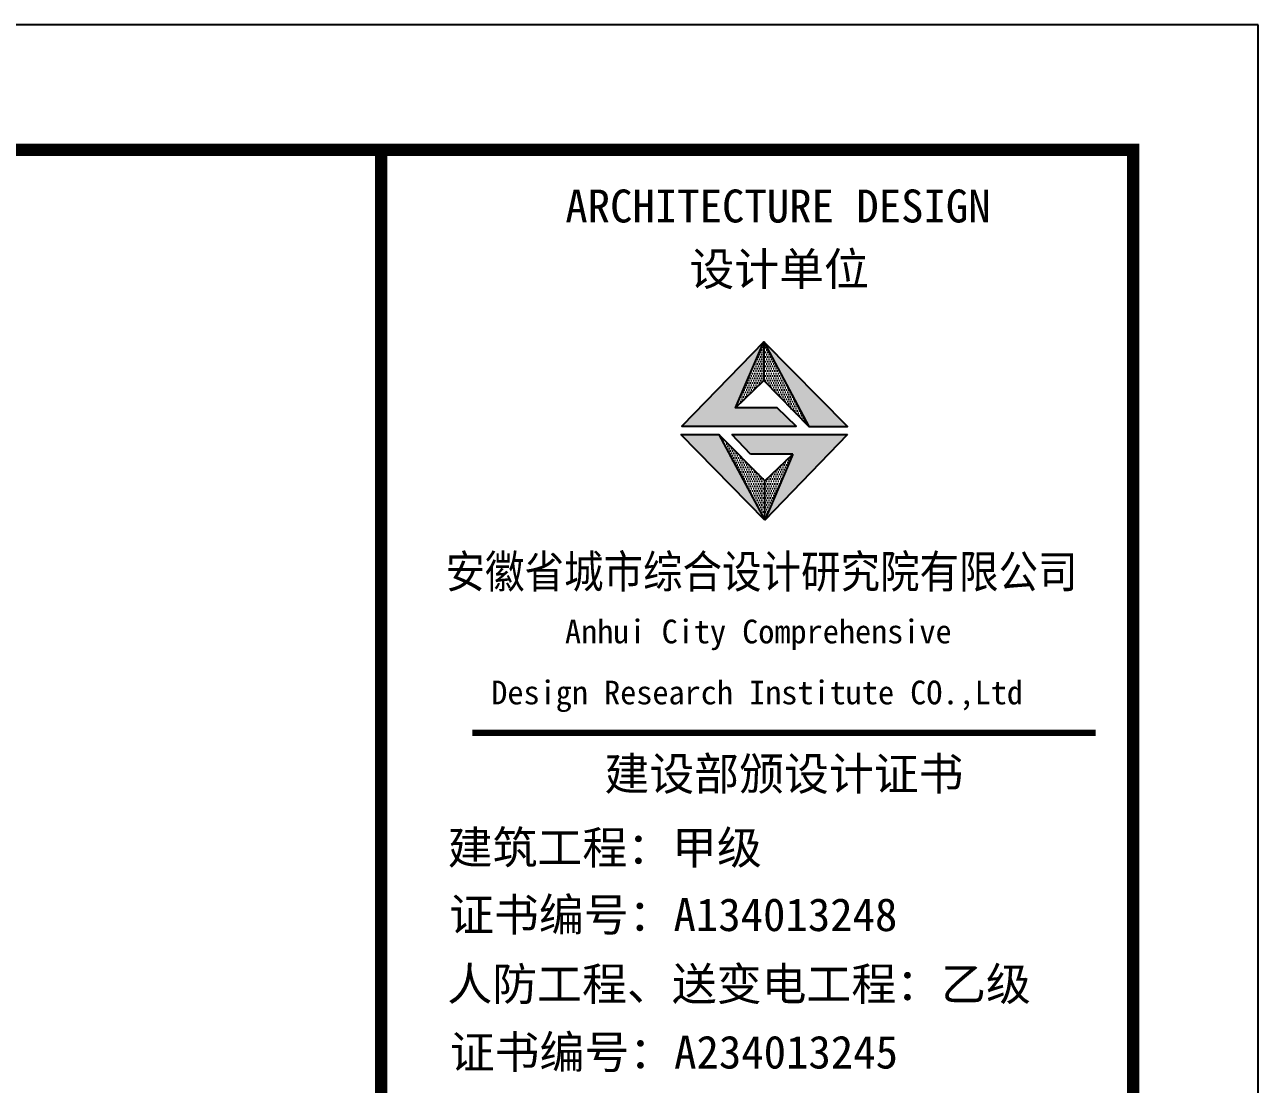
# Model space of a CAD drawing. Extents: x -17471 to 313636, y -71590 to 757901.
# Drawn here: x 303779 to 313636, y 122527 to 130990 of the extents above; entities that cross this region are included whole.
import ezdxf

# ---------------------------------------------------------------- set-up
doc = ezdxf.new("R2010")
doc.units = 0
doc.header["$LTSCALE"] = 1000
doc.header["$MEASUREMENT"] = 0
doc.layers.add('PUB_TITLE', color=4, linetype='Continuous')
doc.layers.add('图框', color=7, linetype='Continuous')
doc.styles.add('黑体', font='simhei.ttf', dxfattribs={"width": 0.6, "height": 4.3})

# ---------------------------------------------------------------- blocks, each defined once
blk = doc.blocks.new('结构图签1')
at = {"layer": '图框'}
for points in [[(336592.2, 56339.9), (336819.8, 56868), (336163.4, 56193.3), (337077.3, 56193.3), (336925.7, 56339.9)], [(337178.4, 56190.5), (337487.8, 56190.5), (336819.8, 56868)], [(336459.4, 56125.4), (336155.9, 56125.4), (336828.7, 55442.1)], [(336564, 56127.5), (336713.3, 55970.9), (337051.3, 55970.9), (336828.7, 55442.1), (337488.3, 56127.5)]]:
    blk.add_hatch(color=1, dxfattribs=at).paths.add_polyline_path(points)
h = blk.add_hatch(dxfattribs=at)
h.set_pattern_fill('DOTS', color=256, scale=300, style=0)
h.set_pattern_definition([(0, (-1942543.029, 917917.793), (9.375, 18.75), [0, -18.75])])
h.paths.add_polyline_path([(336828.7, 55442.1), (336828.7, 55757.1), (336459.4, 56125.4)])
h.paths.add_polyline_path([(337051.3, 55970.9), (336828.7, 55757.1), (336828.7, 55442.1)])
h.paths.add_polyline_path([(336819.8, 56868), (336819.8, 56557.4), (337178.4, 56190.5)])
h.paths.add_polyline_path([(336819.8, 56557.4), (336819.8, 56868), (336592.2, 56339.9)])
for p, q in [((336592.2, 56339.9), (336819.8, 56868)), ((336819.8, 56868), (337178.4, 56190.5)), ((336828.7, 55442.1), (336155.9, 56125.4)), ((336155.9, 56125.4), (336459.4, 56125.4)), ((336828.7, 55442.1), (336155.9, 56125.4)), ((336155.9, 56125.4), (336459.4, 56125.4)), ((336155.9, 56125.4), (336459.4, 56125.4)), ((336828.7, 55757.1), (336459.4, 56125.4)), ((336564, 56127.5), (337488.3, 56127.5)), ((336713.3, 55970.9), (336564, 56127.5)), ((337488.3, 56127.5), (336828.7, 55442.1)), ((337051.3, 55970.9), (336713.3, 55970.9)), ((336828.7, 55757.1), (337051.3, 55970.9)), ((337051.3, 55970.9), (336828.7, 55442.1)), ((336828.7, 55442.1), (336828.7, 55757.1)), ((336828.7, 55442.1), (336828.7, 55757.1)), ((336828.7, 55442.1), (336828.7, 55757.1))]:
    blk.add_line(p, q, dxfattribs=at)
at = {"layer": '图框', "color": 1}
for p, q in [((336828.7, 55442.1), (336155.9, 56125.4)), ((336459.4, 56125.4), (336828.7, 55442.1))]:
    blk.add_line(p, q, dxfattribs=at)
at = {"layer": '图框', "color": 4, "const_width": 98.6}
blk.add_lwpolyline([(333761.4, 58400), (339770.6, 58400), (339770.6, 1000), (333761.4, 1000)], close=True, dxfattribs=at)
at = {"layer": '图框'}
for points in [[(336925.7, 56339.9), (336592.2, 56339.9), (336819.8, 56557.4), (337178.4, 56190.5), (337487.8, 56190.5), (336819.8, 56868), (336163.4, 56193.3), (337077.3, 56193.3), (336925.7, 56339.9)], [(336819.8, 56868), (336819.8, 56557.4)]]:
    blk.add_lwpolyline(points, dxfattribs=at)
at = {"layer": '图框', "color": 4, "const_width": 49.8}
blk.add_lwpolyline([(334490.1, 53744), (339470.1, 53744)], dxfattribs=at)
at = {"layer": '图框', "color": 4, "style": '黑体'}
for s, height, p in [('ARCHITECTURE DESIGN', 262.944, (335233.1, 57820.3)), ('设计单位', 262.94, (336224.4, 57316.7)), ('Anhui City Comprehensive ', 189.24, (335230.5, 54458.5)), (' Design Research Institute CO.,Ltd', 189.24, (334513.1, 53971.5)), ('建设部颁设计证书', 262.94, (335545.6, 53285.4)), (' 建筑工程：甲级', 262.94, (334114.3, 52696.1)), ('证书编号：A134013248', 262.944, (334304.5, 52160.3)), ('人防工程、送变电工程：乙级', 262.944, (334290.7, 51606.6)), ('证书编号：A234013245', 262.944, (334309.3, 51062.4))]:
    blk.add_text(s, height=height, dxfattribs=at).set_placement(p)
at = {"layer": '图框', "color": 4, "style": '黑体', "width": 0.88}
blk.add_text('安徽省城市综合设计研究院有限公司', height=262.944, dxfattribs=at).set_placement((334276.3, 54900.4))

msp = doc.modelspace()

# ---------------------------------------------------------------- linework, layer by layer
at = {"layer": 'PUB_TITLE'}
msp.add_lwpolyline([(187535.9, 71590.1), (313635.9, 71590.1), (313635.9, 130990.1), (187535.9, 130990.1)], close=True, dxfattribs=at)
at = {"layer": 'PUB_TITLE', "const_width": 100}
msp.add_lwpolyline([(190035.9, 72590.1), (312635.9, 72590.1), (312635.9, 129990.1), (190035.9, 129990.1)], close=True, dxfattribs=at)

# ---------------------------------------------------------------- block references
msp.add_blockref('结构图签1', (-27134.7, 71590.1))

doc.saveas('drawing.dxf')
